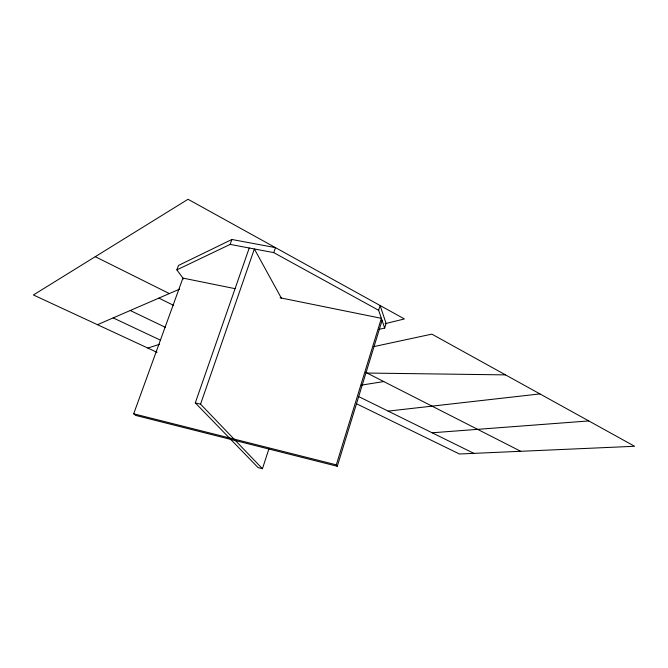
<?xml version="1.0" encoding="UTF-8"?>
<svg xmlns="http://www.w3.org/2000/svg" width="668" height="668" viewBox="0 0 668 668"><rect width="100%" height="100%" fill="white"/><g stroke="black" fill="none" stroke-linecap="round" stroke-linejoin="round"><path stroke-width="1" d="M235.094 288.668L182.932 278.097L133.683 413.801L135.554 415.379L337.282 466.272L382.079 320.398M384.676 328.046L386.087 323.446L380.109 305.51L378.639 310.286L384.676 328.046L378.656 329.491M337.282 466.272L336.313 464.853L381.361 318.31L280.101 297.786M249.231 248.003L195.298 402.879L258.09 467.6L262.44 468.727L268.887 448.929M378.639 310.286L273.763 252.621L275.466 247.628L231.879 239.486L178.49 265.446L176.87 269.872L183.591 278.99M262.44 468.727L200.559 404.157L254.366 248.972L281.362 298.128M176.87 269.872L230.143 244.404L231.879 239.486M97.47 324.698L179.6 289.135M147.862 348.078L159.594 344.254M385.144 323.679L404.39 318.945L188.05 199.273L33.4 294.964L157.038 352.337M373.963 346.583L431.845 334.125L634.6 446.282L459.434 453.998L356.403 403.706M361.221 385.144L383.783 381.562M388.15 411.112L539.928 393.911M432.129 432.789L588.775 420.932M367.049 373.045L505.526 374.882M230.143 244.404L273.763 252.621M195.298 402.879L200.559 404.157M133.683 413.801L336.313 464.853M113.176 317.901L160.562 340.229M130.252 310.503L165.489 327.387M158.884 298.112L173.73 305.426M358.449 396.475L473.862 453.363M95.257 256.687L169.338 293.578M365.488 372.251L520.739 451.301"/></g></svg>
